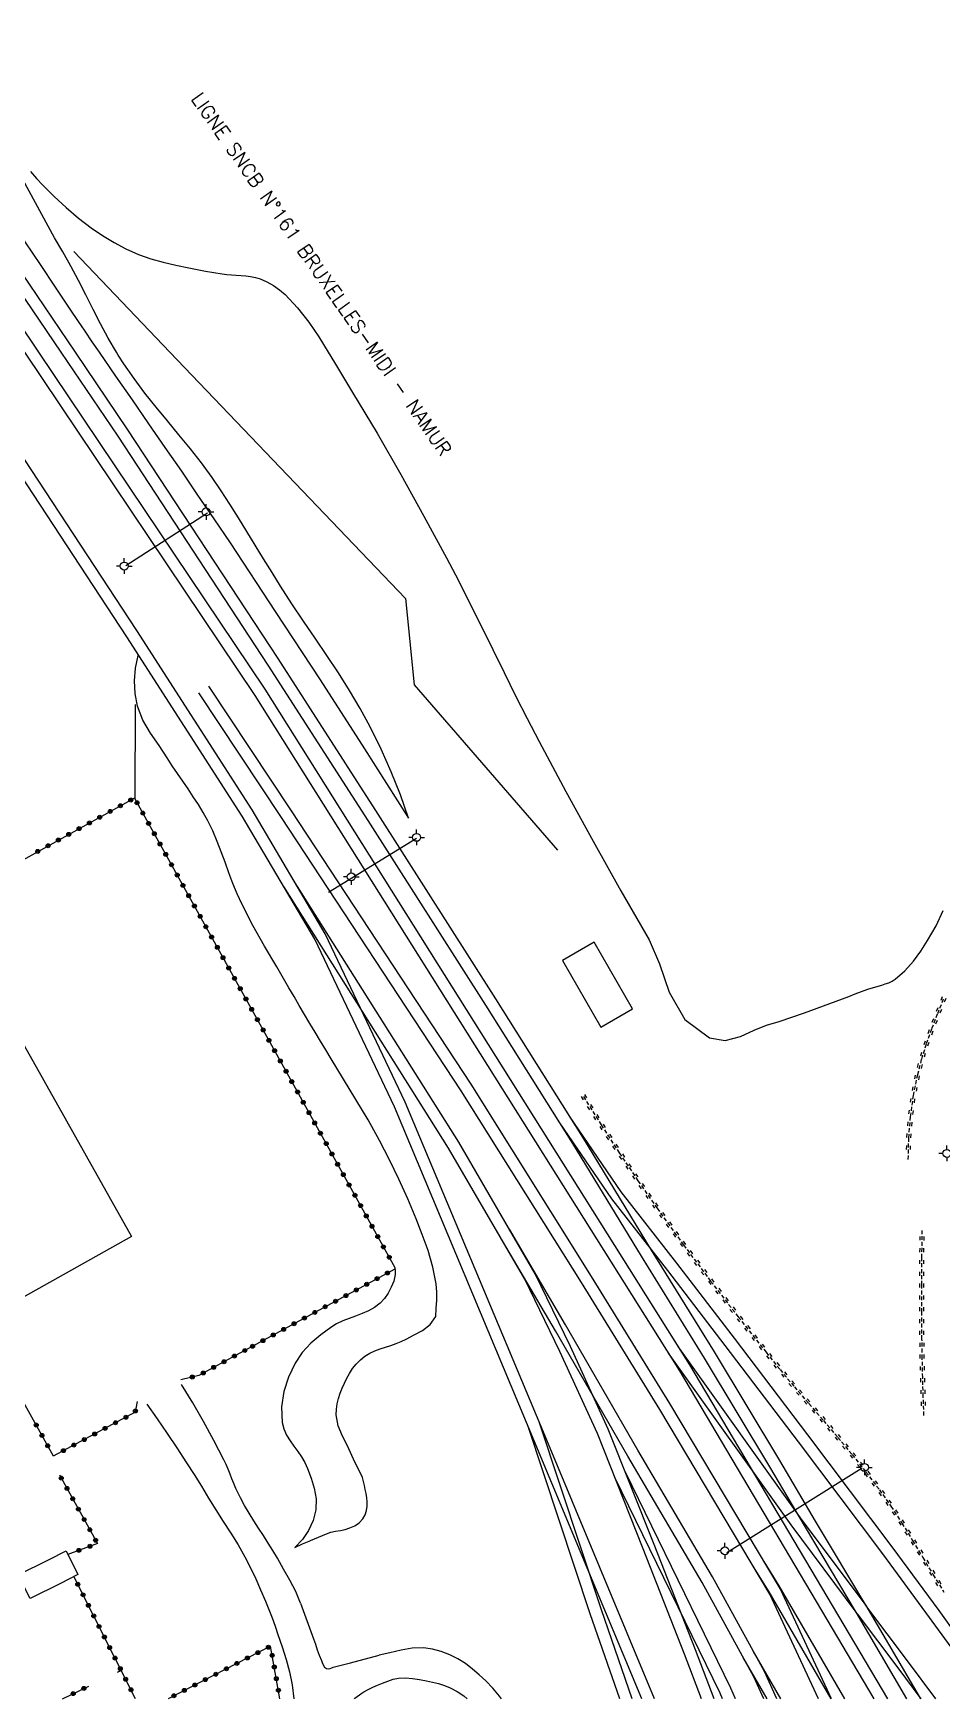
# Model space of a CAD drawing. Header units: millimetres. Extents: x 163000 to 164000, y 152000 to 153000.
# Drawn here: x 163768.9 to 163884.2, y 152000 to 152211.5 of the extents above; entities that cross this region are included whole.
import ezdxf

# ---------------------------------------------------------------- set-up
doc = ezdxf.new("R2010")
doc.units = ezdxf.units.MM
doc.linetypes.add('DASHED', pattern=[0.75, 0.5, -0.25])
doc.layers.get('0').update_dxf_attribs({"linetype": 'CONTINUOUS'})
for name, color, linetype in [('W0008', 7, 'CONTINUOUS'), ('W0101', 7, 'CONTINUOUS'), ('W0104', 1, 'CONTINUOUS'), ('W0211', 2, 'CONTINUOUS'), ('W0214', 2, 'CONTINUOUS'), ('W0220', 5, 'DASHED'), ('W0300', 7, 'CONTINUOUS'), ('W0322', 7, 'CONTINUOUS'), ('W0323', 7, 'CONTINUOUS'), ('W0330', 7, 'CONTINUOUS'), ('W0610', 7, 'CONTINUOUS'), ('W0611', 7, 'CONTINUOUS'), ('W0700', 7, 'CONTINUOUS'), ('W0989', 7, 'CONTINUOUS')]:
    doc.layers.add(name, color=color, linetype=linetype)
doc.styles.get("Standard").update_dxf_attribs({"font": 'romans.shx', "width": 0.85})

# ---------------------------------------------------------------- blocks, each defined once
blk = doc.blocks.new('T610')
for p, q in [((-0.500001, 0), (-1.000002, 0)), ((0, 0.500001), (0, 1.000002)), ((0.500001, 0), (1.000002, 0)), ((0, -0.500001), (0, -1.000002))]:
    blk.add_line(p, q)
blk.add_ellipse((0, 0), major_axis=(-0.353554, 0.353554), ratio=1, start_param=3.926990817, end_param=10.2101761242)
blk = doc.blocks.new('t323o')
at = {"color": 0, "linetype": 'Continuous'}
for radius in [0.25, 0.15]:
    blk.add_circle((0, 0), radius, dxfattribs=at)
blk = doc.blocks.new('t322o')
at = {"color": 0, "linetype": 'Continuous'}
for radius in [0.25, 0.15]:
    blk.add_circle((0, 0), radius, dxfattribs=at)
blk = doc.blocks.new('t220o')
at = {"color": 0, "linetype": 'Continuous'}
for p, q in [((-0.25, 0.25), (0.25, 0.25)), ((-0.25, -0.25), (0.25, -0.25))]:
    blk.add_line(p, q, dxfattribs=at)

msp = doc.modelspace()

# ---------------------------------------------------------------- linework, layer by layer
at = {"layer": 'W0008'}
for points in [[(163802.78, 152012.14), (163802.17, 152013.63), (163801.44, 152015.06), (163800.64, 152016.45), (163799.84, 152017.83), (163799.27, 152018.8), (163798.68, 152019.76), (163798.07, 152020.71), (163797.46, 152021.65), (163796.85, 152022.6), (163796.25, 152023.56), (163795.68, 152024.53), (163795.14, 152025.52), (163794.85, 152026.11), (163794.58, 152026.71), (163794.32, 152027.32), (163794.08, 152027.93), (163793.84, 152028.53), (163793.59, 152029.14), (163793.32, 152029.74), (163793.04, 152030.34), (163791.79, 152032.78), (163790.47, 152035.19), (163789.1, 152037.57), (163787.66, 152039.91)], [(163783.28, 152037.41), (163784.56, 152035.56), (163785.83, 152033.7), (163787.08, 152031.84), (163788.31, 152029.96), (163789.26, 152028.47), (163790.19, 152026.97), (163791.11, 152025.47), (163792.04, 152023.97), (163792.98, 152022.5), (163793.93, 152021.03), (163794.86, 152019.54), (163795.73, 152018.02), (163796.44, 152016.64), (163797.1, 152015.23), (163797.72, 152013.81), (163798.32, 152012.39), (163798.75, 152011.34), (163799.16, 152010.28), (163799.55, 152009.22), (163799.92, 152008.15), (163800.44, 152006.57), (163800.95, 152004.99), (163801.39, 152003.39), (163801.72, 152001.76), (163801.93, 152000)], [(163802.78, 152012.14), (163804.43, 152007.62), (163804.67, 152006.93), (163804.9, 152006.22), (163805.15, 152005.52), (163805.44, 152004.85), (163805.55, 152004.59), (163805.66, 152004.3), (163805.83, 152004.02), (163806.1, 152003.82), (163806.32, 152003.79), (163806.55, 152003.84), (163806.75, 152003.93), (163806.93, 152004.01)], [(163809.11, 152004.57), (163812.76, 152005.51)], [(163828.29, 152000), (163828.03, 152000.34), (163827.19, 152001.32), (163826.3, 152002.25), (163825.48, 152003.03), (163824.62, 152003.77), (163823.71, 152004.46), (163822.74, 152005.05), (163821.72, 152005.55), (163820.66, 152005.98), (163819.55, 152006.29), (163818.41, 152006.46), (163816.97, 152006.42), (163815.54, 152006.16), (163814.14, 152005.81), (163812.76, 152005.51)], [(163806.93, 152004.01), (163809.11, 152004.57)], [(163810.45, 152000.63), (163810.8, 152000.86), (163811.38, 152001.17), (163811.97, 152001.45), (163812.57, 152001.7), (163813.21, 152001.98), (163813.86, 152002.24), (163814.54, 152002.46), (163815.23, 152002.6), (163816.13, 152002.64), (163817.02, 152002.57), (163817.9, 152002.44), (163818.77, 152002.27), (163819.54, 152002.11), (163820.3, 152001.93), (163821.06, 152001.69), (163821.79, 152001.38), (163822.66, 152000.9), (163823.5, 152000.36), (163823.95, 152000)], [(163809.63, 152000), (163809.68, 152000.05), (163810.26, 152000.51), (163810.45, 152000.63)]]:
    msp.add_lwpolyline(points, dxfattribs=at)
at = {"layer": 'W0101'}
msp.add_lwpolyline([(163767.29, 152083.63), (163781.32, 152058.7), (163766.77, 152050.51), (163752.74, 152075.45), (163767.29, 152083.63)], close=True, dxfattribs=at)
at = {"layer": 'W0104'}
msp.add_lwpolyline([(163840.9, 152085.29), (163844.93, 152087.6), (163840.06, 152096.08), (163836.03, 152093.77), (163840.9, 152085.29)], close=True, dxfattribs=at)
for points in [[(163770.77, 152017.63), (163773.02, 152018.76), (163774.52, 152015.76)], [(163772.29, 152014.64), (163768.46, 152012.71), (163766.95, 152015.71), (163770.77, 152017.63)], [(163774.52, 152015.76), (163772.29, 152014.64)]]:
    msp.add_lwpolyline(points, dxfattribs=at)
at = {"layer": 'W0211'}
for points in [[(163779.42, 152171), (163778.37, 152172.78), (163777.38, 152174.6), (163776.44, 152176.43), (163775.51, 152178.28), (163774.58, 152180.12), (163773.62, 152181.95), (163772.61, 152183.76), (163771.53, 152185.53), (163767.53, 152192.94), (163763.5, 152201.14), (163758, 152208.92), (163750.35, 152214.46), (163749.81, 152214.62), (163749.25, 152214.65), (163748.7, 152214.53), (163748.2, 152214.27)], [(163816.48, 152111.83), (163815.46, 152114.8), (163814.31, 152117.73), (163813.04, 152120.6), (163811.64, 152123.42), (163810.37, 152125.74), (163809.01, 152128.03), (163807.59, 152130.27), (163806.13, 152132.48), (163804.64, 152134.67), (163803.16, 152136.86), (163801.69, 152139.06), (163800.25, 152141.28), (163799.17, 152143.01), (163798.1, 152144.75), (163797.04, 152146.49), (163795.98, 152148.24), (163794.91, 152149.98), (163793.82, 152151.7), (163792.7, 152153.41), (163791.55, 152155.1), (163790.2, 152156.94), (163788.8, 152158.75), (163787.35, 152160.52), (163785.9, 152162.27), (163784.44, 152164.04), (163783.02, 152165.82), (163781.64, 152167.65), (163780.34, 152169.54), (163780.11, 152169.9), (163779.87, 152170.26), (163779.64, 152170.63), (163779.42, 152171)], [(163781.78, 152126.25), (163781.76, 152114.28)], [(163814.77, 152054.76), (163814.8, 152054.32), (163814.79, 152053.88), (163814.72, 152053.44), (163814.61, 152053.01), (163814.31, 152052.25), (163813.93, 152051.52), (163813.46, 152050.84), (163812.89, 152050.24), (163812.19, 152049.69), (163811.41, 152049.25), (163810.6, 152048.9), (163809.78, 152048.59), (163808.96, 152048.3), (163808.15, 152047.98), (163807.36, 152047.61), (163806.61, 152047.14), (163805.34, 152046.19), (163804.11, 152045.14), (163803, 152043.96), (163802.1, 152042.6), (163801.27, 152040.85), (163800.68, 152039), (163800.38, 152037.06), (163800.47, 152035.09), (163800.67, 152034.26), (163801.01, 152033.47), (163801.45, 152032.74), (163801.93, 152032.05), (163802.42, 152031.39), (163802.9, 152030.72), (163803.33, 152030.01), (163803.68, 152029.25), (163804.12, 152028.01), (163804.52, 152026.72), (163804.76, 152025.37), (163804.71, 152024), (163804.37, 152022.65), (163803.8, 152021.37), (163803.55, 152021)], [(163803.55, 152021), (163803.02, 152020.21), (163802.04, 152019.21)]]:
    msp.add_lwpolyline(points, dxfattribs=at)
at = {"layer": 'W0214'}
for points in [[(163748.2, 152214.27), (163750.71, 152210.59), (163753.21, 152206.91), (163755.7, 152203.22), (163758.18, 152199.53), (163760.11, 152196.64), (163762.04, 152193.74), (163763.95, 152190.84), (163765.87, 152187.94), (163767.79, 152185.04), (163769.71, 152182.14), (163771.63, 152179.25), (163773.57, 152176.36), (163774.48, 152175.02), (163775.39, 152173.68), (163776.3, 152172.34), (163777.22, 152171)], [(163777.22, 152171), (163779.3, 152167.97), (163781.39, 152164.95), (163783.48, 152161.93), (163785.56, 152158.92), (163787.65, 152155.89), (163789.72, 152152.86), (163791.79, 152149.83), (163793.83, 152146.78), (163799.58, 152138.09), (163805.27, 152129.38), (163810.9, 152120.62), (163816.48, 152111.83)], [(163803.88, 152020.02), (163804.05, 152020.1), (163805.06, 152020.53), (163806.07, 152020.95), (163806.65, 152021.15), (163807.24, 152021.28), (163807.84, 152021.38), (163808.43, 152021.5), (163809.06, 152021.69), (163809.67, 152021.95), (163810.23, 152022.33), (163810.69, 152022.83), (163810.97, 152023.33), (163811.16, 152023.88), (163811.24, 152024.44), (163811.24, 152025.01), (163811.19, 152025.53), (163811.1, 152026.05), (163811, 152026.56), (163810.91, 152027.07), (163810.79, 152027.58), (163810.63, 152028.08), (163810.43, 152028.56), (163810.2, 152029.03), (163809.97, 152029.49), (163809.73, 152029.95), (163809.51, 152030.41), (163809.3, 152030.88), (163808.74, 152032.1), (163808.09, 152033.34), (163807.55, 152034.65), (163807.32, 152036.05), (163807.34, 152036.75), (163807.43, 152037.45), (163807.59, 152038.14), (163807.81, 152038.81), (163808.06, 152039.45), (163808.36, 152040.08), (163808.67, 152040.69), (163809.01, 152041.29), (163809.4, 152041.92), (163809.86, 152042.5), (163810.38, 152043.03), (163810.96, 152043.5), (163811.57, 152043.88), (163812.22, 152044.18), (163812.89, 152044.44), (163813.57, 152044.66), (163814.25, 152044.86), (163814.92, 152045.09), (163815.58, 152045.35), (163816.21, 152045.67), (163817.21, 152046.21), (163818.26, 152046.78), (163819.24, 152047.53), (163819.96, 152048.53), (163820, 152049.56), (163820.07, 152050.6), (163820.1, 152051.65), (163820.02, 152052.69), (163819.59, 152054.82), (163818.97, 152056.9), (163818.24, 152058.94), (163817.46, 152060.96), (163816.42, 152063.49), (163815.28, 152065.99), (163814.07, 152068.45), (163812.81, 152070.88), (163811.35, 152073.52), (163809.8, 152076.11), (163808.22, 152078.69), (163806.67, 152081.27), (163806, 152082.4), (163805.32, 152083.52), (163804.65, 152084.65), (163803.98, 152085.77), (163803.3, 152086.9), (163802.63, 152088.03), (163801.97, 152089.16), (163801.31, 152090.3), (163799.77, 152092.93), (163798.22, 152095.56), (163796.72, 152098.21), (163795.33, 152100.93), (163794.74, 152102.23), (163794.2, 152103.55), (163793.69, 152104.88), (163793.2, 152106.22), (163792.71, 152107.55), (163792.19, 152108.88), (163791.63, 152110.2), (163791, 152111.48), (163790.43, 152112.53), (163789.81, 152113.55), (163789.17, 152114.55), (163788.5, 152115.54), (163787.82, 152116.52), (163787.15, 152117.5), (163786.5, 152118.49), (163785.86, 152119.5), (163784.84, 152121.05), (163783.75, 152122.61), (163782.77, 152124.26), (163782.08, 152126.05), (163781.78, 152127.65), (163781.69, 152129.27), (163781.82, 152130.89), (163782.16, 152132.47)], [(163802.04, 152019.21), (163803.05, 152019.66), (163803.88, 152020.02)]]:
    msp.add_lwpolyline(points, dxfattribs=at)
at = {"layer": 'W0220'}
for points in [[(163879.95, 152068.49), (163880.01, 152071.2), (163880.24, 152073.91), (163880.61, 152076.59), (163881.15, 152079.26), (163881.66, 152081.24), (163882.27, 152083.19), (163882.96, 152085.12), (163883.69, 152087.02), (163884.45, 152088.91)], [(163838.7, 152076.48), (163840.95, 152072.88), (163843.26, 152069.31), (163845.63, 152065.78), (163848.05, 152062.29), (163851.41, 152057.63), (163854.85, 152053.04), (163858.36, 152048.5), (163861.9, 152043.99), (163863.67, 152041.79), (163865.49, 152039.62), (163867.33, 152037.47), (163869.17, 152035.34), (163871.01, 152033.18), (163872.82, 152031.01), (163874.58, 152028.79), (163876.28, 152026.53), (163877.75, 152024.43), (163879.14, 152022.29), (163880.49, 152020.11), (163881.81, 152017.92), (163883.12, 152015.73), (163884.45, 152013.55)], [(163881.94, 152035.96), (163881.85, 152038.38), (163881.78, 152040.8), (163881.73, 152043.22), (163881.69, 152045.65), (163881.66, 152049.1), (163881.66, 152052.55), (163881.68, 152056.01), (163881.72, 152059.46)]]:
    msp.add_lwpolyline(points, dxfattribs=at)
at = {"layer": 'W0300'}
for points in [[(163773.98, 152183.79), (163786.2, 152171)], [(163786.2, 152171), (163816.1, 152139.71), (163817.22, 152128.75), (163835.41, 152107.75)]]:
    msp.add_lwpolyline(points, dxfattribs=at)
at = {"layer": 'W0322'}
msp.add_lwpolyline([(163781.76, 152114.28), (163814.77, 152054.76)], dxfattribs=at)
at = {"layer": 'W0323'}
for points in [[(163762.85, 152103.97), (163781.76, 152114.42)], [(163771.4, 152030.81), (163738.28, 152090.41), (163762.85, 152103.97)], [(163814.75, 152054.57), (163794.05, 152043.33)], [(163794.05, 152043.33), (163789.86, 152041.05), (163787.58, 152040.51)], [(163782.06, 152037.73), (163781.78, 152036.37), (163771.36, 152030.79)], [(163772.19, 152028.41), (163777, 152019.7), (163773.24, 152018.32)], [(163781.83, 152000), (163774.01, 152015.5)], [(163800.17, 152000), (163798.97, 152006.68), (163785.98, 152000)], [(163779.55, 152003.38), (163780.01, 152003.6)], [(163772.57, 152000), (163775.9, 152001.61)]]:
    msp.add_lwpolyline(points, dxfattribs=at)
at = {"layer": 'W0330'}
for points in [[(163768.48, 152193.94), (163769.26, 152193.06), (163770.06, 152192.22), (163771.52, 152190.78), (163773.02, 152189.38), (163774.58, 152188.05), (163776.21, 152186.8), (163777.63, 152185.83), (163779.1, 152184.93), (163780.62, 152184.12), (163782.19, 152183.4), (163783.76, 152182.85), (163785.36, 152182.42), (163786.97, 152182.07), (163788.58, 152181.72), (163789.64, 152181.5), (163790.7, 152181.3), (163791.76, 152181.13), (163792.83, 152180.96), (163793.43, 152180.88), (163794.03, 152180.83), (163794.63, 152180.8), (163795.23, 152180.76), (163795.84, 152180.71), (163796.45, 152180.63), (163797.05, 152180.51), (163797.64, 152180.33), (163798.51, 152179.96), (163799.34, 152179.49), (163800.11, 152178.94), (163800.82, 152178.32), (163802.4, 152176.64), (163803.82, 152174.84), (163805.11, 152172.94), (163806.31, 152171)], [(163806.31, 152171), (163807.08, 152169.71), (163807.84, 152168.42), (163808.6, 152167.14), (163809.39, 152165.87), (163812.52, 152160.71), (163815.52, 152155.48), (163818.43, 152150.2), (163821.3, 152144.9), (163822.82, 152142.01), (163824.3, 152139.1), (163825.76, 152136.17), (163827.2, 152133.24), (163828.64, 152130.31), (163830.09, 152127.38), (163831.56, 152124.47), (163833.07, 152121.57), (163836.47, 152115.21), (163839.93, 152108.89), (163843.45, 152102.6), (163847.05, 152096.36), (163848.36, 152093.32), (163849.6, 152089.75), (163851.59, 152086.27), (163854.72, 152083.91), (163856.69, 152083.6), (163858.66, 152084.1), (163860.39, 152084.91), (163861.95, 152085.54), (163863.57, 152086.02), (163865.18, 152086.56), (163866.77, 152087.12), (163868.37, 152087.69), (163869.18, 152087.98), (163869.98, 152088.28), (163870.79, 152088.58), (163871.59, 152088.88), (163872.4, 152089.19), (163873.2, 152089.5), (163874.01, 152089.8), (163874.81, 152090.11), (163875.25, 152090.25), (163875.69, 152090.38), (163876.14, 152090.5), (163876.58, 152090.63), (163877.03, 152090.77), (163877.47, 152090.93), (163877.89, 152091.14), (163878.29, 152091.38), (163879.53, 152092.43), (163880.6, 152093.65), (163881.53, 152094.95), (163882.4, 152096.28), (163883.47, 152098.15), (163884.39, 152100.11)]]:
    msp.add_lwpolyline(points, dxfattribs=at)
at = {"layer": 'W0611'}
for points in [[(163790.95, 152150.56), (163780.62, 152143.87)], [(163806.34, 152102.45), (163817.49, 152109.3)], [(163874.1, 152029.28), (163856.89, 152018.51)]]:
    msp.add_lwpolyline(points, dxfattribs=at)
at = {"layer": 'W0700'}
for points in [[(163769.57, 152171), (163750.19, 152199.88), (163704.88, 152267.54), (163659.44, 152334.19), (163624.2, 152386.59), (163584.53, 152445.22), (163550.4, 152495.42), (163538.03, 152513.72)], [(163772.38, 152171), (163751.5, 152201.82), (163702.69, 152273.74), (163667.8, 152325.41), (163631.91, 152378.08), (163602.1, 152422.63), (163575.59, 152462.08), (163552.12, 152496.75)], [(163774.19, 152171), (163752.74, 152202.66), (163703.93, 152274.58), (163669.04, 152326.25), (163633.15, 152378.92), (163603.35, 152423.46), (163576.83, 152462.92), (163553.36, 152497.59)], [(163846.11, 152000), (163832.45, 152032.75), (163814.7, 152075.16), (163804.61, 152096.44), (163795.38, 152112.08), (163780.74, 152134.84), (163756.98, 152171)], [(163847.74, 152000), (163833.83, 152033.33), (163816.08, 152075.78), (163805.93, 152097.15), (163796.66, 152112.87), (163782, 152135.65), (163758.78, 152171)], [(163875.61, 152000), (163850.93, 152041.63), (163797.03, 152127.39), (163767.76, 152171)], [(163877.35, 152000), (163852.21, 152042.41), (163798.29, 152128.2), (163769.57, 152171)], [(163873.39, 152010.89), (163866.89, 152021.79), (163862.35, 152029.46), (163854.06, 152043.26), (163846.07, 152056.2), (163837.34, 152070.53), (163826.31, 152088.08), (163811.36, 152111.54), (163798.69, 152131.27), (163779.61, 152160.33), (163772.38, 152171)], [(163874.68, 152011.65), (163868.18, 152022.56), (163863.64, 152030.23), (163855.34, 152044.04), (163847.35, 152056.98), (163838.62, 152071.32), (163827.58, 152088.88), (163812.62, 152112.35), (163799.95, 152132.09), (163780.86, 152161.16), (163774.19, 152171)], [(163870.2, 152000), (163863.69, 152013.99), (163849.69, 152037.51), (163839.73, 152053.64), (163824.45, 152078.03), (163801.64, 152112.76), (163791.14, 152128.58)], [(163868.54, 152000), (163862.36, 152013.29), (163848.4, 152036.74), (163838.46, 152052.85), (163823.19, 152077.22), (163800.38, 152111.93), (163789.89, 152127.75)], [(163853.7, 152000), (163851.52, 152005.64), (163846.28, 152019.02), (163840.47, 152033.66), (163835.71, 152044.11), (163831.26, 152053.26), (163821.59, 152069.91), (163800.65, 152103.16)], [(163855.31, 152000), (163852.92, 152006.19), (163847.67, 152019.57), (163841.85, 152034.25), (163837.07, 152044.75), (163832.58, 152053.97), (163822.87, 152070.69), (163801.91, 152103.96)], [(163891.8, 152000), (163887.4, 152006.3), (163883.87, 152011.19), (163877.91, 152019.3), (163867.2, 152033.52), (163857.9, 152045.78), (163850.58, 152055.3), (163843.51, 152064.38), (163836.95, 152073.97)], [(163889.97, 152000), (163886.18, 152005.43), (163882.65, 152010.31), (163876.71, 152018.4), (163866, 152032.61), (163856.71, 152044.87), (163849.4, 152054.38), (163842.3, 152063.5), (163835.71, 152073.12)], [(163861.61, 152000), (163860.34, 152002.77), (163853.79, 152014.75), (163844.34, 152030.8), (163835.15, 152046.71), (163828, 152058.87)], [(163863.26, 152000), (163861.68, 152003.44), (163855.1, 152015.49), (163845.63, 152031.56), (163836.44, 152047.47), (163829.3, 152059.63)], [(163879.78, 152000), (163873.34, 152011.01), (163865.06, 152022.08), (163849.52, 152043.88)], [(163881.52, 152000), (163881.37, 152000.26), (163874.59, 152011.84), (163866.27, 152022.97), (163850.74, 152044.75)], [(163843.31, 152000), (163839.56, 152010.79), (163831.69, 152034.57)], [(163844.9, 152000), (163840.98, 152011.27), (163833.12, 152035.04)], [(163856.38, 152000), (163856.05, 152000.7), (163842.68, 152028.11)], [(163858.03, 152000), (163857.41, 152001.35), (163844.03, 152028.77)], [(163870.16, 152000), (163862.27, 152013.57), (163860.38, 152016.63)], [(163871.9, 152000), (163863.55, 152014.35), (163861.65, 152017.42)], [(163881.57, 152000), (163878.67, 152003.9), (163873.5, 152010.76)], [(163883.44, 152000), (163879.87, 152004.8), (163874.7, 152011.67)], [(163863.77, 152000), (163860.28, 152005.99)], [(163862.04, 152000), (163858.99, 152005.24)]]:
    msp.add_lwpolyline(points, dxfattribs=at)

# ---------------------------------------------------------------- block references
at = {"layer": 'W0220'}
for p, rotation in [((163884.43, 152088.84), 68.11317041239315), ((163883.32, 152086.05), 68.87881654657451), ((163883.87, 152087.45), 68.11317041239315), ((163882.79, 152084.65), 70.43587625069691), ((163881.84, 152081.81), 72.62701708833403), ((163882.29, 152083.24), 70.43587625069691), ((163881.43, 152080.36), 75.45067935876632), ((163880.78, 152077.43), 78.65996966438719), ((163881.08, 152078.91), 78.65996966438719), ((163838.74, 152076.41), 301.9916422162617), ((163839.54, 152075.14), 301.9916422162617), ((163880.52, 152075.96), 81.99319500413023), ((163840.33, 152073.87), 301.9916422162617), ((163880.16, 152072.98), 85.32642033957654), ((163880.32, 152074.47), 81.99319500413023), ((163841.13, 152072.6), 302.9205705590106), ((163841.95, 152071.34), 302.9205705590106), ((163880.04, 152071.49), 85.32642033957654), ((163842.76, 152070.08), 302.9205705590106), ((163843.59, 152068.83), 303.8495001929809), ((163879.99, 152069.99), 88.65964567424987), ((163844.42, 152067.58), 303.8495001929809), ((163845.26, 152066.33), 303.8495001929809), ((163846.1, 152065.1), 304.7784311143602), ((163846.96, 152063.86), 304.7784311143602), ((163847.81, 152062.63), 304.7784311143602), ((163848.69, 152061.41), 305.8188971817735), ((163849.56, 152060.2), 305.8188971817735), ((163850.44, 152058.98), 305.8188971817735), ((163881.71, 152058.46), 89.30183281714466), ((163851.32, 152057.76), 305.8188971817735), ((163852.22, 152056.56), 306.8569558526535), ((163881.69, 152056.96), 89.30183281714466), ((163853.12, 152055.36), 306.8569558526535), ((163854.02, 152054.16), 306.8569558526535), ((163881.67, 152053.96), 89.69208973647036), ((163881.67, 152055.46), 89.69208973647036), ((163854.92, 152052.96), 307.619891454156), ((163855.83, 152051.77), 307.619891454156), ((163881.66, 152052.46), 90.08234124715044), ((163856.75, 152050.59), 307.619891454156), ((163881.66, 152050.96), 90.08234124715044), ((163857.66, 152049.4), 307.619891454156), ((163858.58, 152048.21), 308.1076014238521), ((163881.66, 152049.46), 90.08234124715044), ((163881.67, 152047.96), 90.47258734619383), ((163859.51, 152047.03), 308.1076014238521), ((163860.43, 152045.85), 308.1076014238521), ((163881.68, 152046.46), 90.47258734619383), ((163861.36, 152044.67), 308.1076014238521), ((163862.29, 152043.5), 308.9136472143095), ((163881.7, 152044.96), 90.86282959821311), ((163881.72, 152043.46), 90.86282959821311), ((163863.23, 152042.33), 308.9136472143095), ((163864.19, 152041.17), 309.9746891770753), ((163881.76, 152041.96), 91.25306889056385), ((163865.15, 152040.02), 309.9746891770753), ((163881.79, 152040.46), 91.64330491894113), ((163866.12, 152038.88), 310.6074543153399), ((163867.1, 152037.74), 310.6074543153399), ((163881.83, 152038.96), 91.64330491894113), ((163881.88, 152037.46), 92.03353768214662), ((163868.08, 152036.6), 310.8117365121168), ((163869.06, 152035.47), 310.8117365121168), ((163870.03, 152034.33), 310.5170022272042), ((163871.01, 152033.19), 310.5170022272042), ((163871.97, 152032.03), 309.7237729968087), ((163872.92, 152030.88), 308.503452372151), ((163873.86, 152029.7), 308.503452372151), ((163874.78, 152028.53), 306.8564351204179), ((163875.68, 152027.32), 306.8564351204179), ((163876.57, 152026.11), 304.9304098967059), ((163877.43, 152024.88), 304.9304098967059), ((163878.26, 152023.64), 303.1152636093352), ((163879.08, 152022.38), 303.1152636093352), ((163879.87, 152021.11), 301.8150964504877), ((163880.66, 152019.83), 301.0305211649198), ((163881.44, 152018.55), 301.0305211649198), ((163882.21, 152017.26), 300.8689947218722), ((163882.98, 152015.97), 300.8689947218722), ((163883.75, 152014.69), 301.3309483710073)]:
    msp.add_blockref('t220o', p, dxfattribs=dict(at, rotation=rotation))
at = {"layer": 'W0322', "rotation": 299.0123625682092}
for p in [(163782.03, 152113.78), (163782.76, 152112.47), (163783.49, 152111.16), (163784.22, 152109.85), (163784.94, 152108.54), (163785.67, 152107.23), (163786.4, 152105.91), (163787.13, 152104.6), (163787.85, 152103.29), (163788.58, 152101.98), (163789.31, 152100.67), (163790.04, 152099.36), (163790.76, 152098.04), (163791.49, 152096.73), (163792.22, 152095.42), (163792.94, 152094.11), (163793.67, 152092.8), (163794.4, 152091.48), (163795.13, 152090.17), (163795.85, 152088.86), (163796.58, 152087.55), (163797.31, 152086.24), (163798.04, 152084.93), (163798.76, 152083.61), (163799.49, 152082.3), (163800.22, 152080.99), (163800.95, 152079.68), (163801.67, 152078.37), (163802.4, 152077.06), (163803.13, 152075.74), (163803.86, 152074.43), (163804.58, 152073.12), (163805.31, 152071.81), (163806.04, 152070.5), (163806.77, 152069.18), (163807.49, 152067.87), (163808.22, 152066.56), (163808.95, 152065.25), (163809.68, 152063.94), (163810.4, 152062.63), (163811.13, 152061.31), (163811.86, 152060), (163812.59, 152058.69), (163813.31, 152057.38), (163814.04, 152056.07)]:
    msp.add_blockref('t322o', p, dxfattribs=at)
at = {"layer": 'W0323'}
for p, rotation in [((163779.92, 152113.4), 28.9079410951031), ((163781.23, 152114.13), 28.9079410951031), ((163775.98, 152111.22), 28.9079410951031), ((163777.29, 152111.95), 28.9079410951031), ((163778.61, 152112.68), 28.9079410951031), ((163772.04, 152109.05), 28.9079410951031), ((163773.35, 152109.77), 28.9079410951031), ((163774.67, 152110.5), 28.9079410951031), ((163769.41, 152107.6), 28.9079410951031), ((163770.73, 152108.32), 28.9079410951031), ((163813.82, 152054.06), 208.5046499604861), ((163809.87, 152051.92), 208.5046499604861), ((163811.19, 152052.63), 208.5046499604861), ((163812.51, 152053.35), 208.5046499604861), ((163805.91, 152049.77), 208.5046499604861), ((163807.23, 152050.48), 208.5046499604861), ((163808.55, 152051.2), 208.5046499604861), ((163801.96, 152047.62), 208.5046499604861), ((163803.28, 152048.34), 208.5046499604861), ((163804.6, 152049.05), 208.5046499604861), ((163798.01, 152045.47), 208.5046499604861), ((163799.32, 152046.19), 208.5046499604861), ((163800.64, 152046.9), 208.5046499604861), ((163794.39, 152043.51), 208.5046499604861), ((163795.71, 152044.22), 208.5046499604861), ((163796.69, 152044.76), 208.5046499604861), ((163790.43, 152041.36), 208.5046499604861), ((163791.75, 152042.08), 208.5046499604861), ((163793.07, 152042.79), 208.5046499604861), ((163789.04, 152040.85), 193.3924954911186), ((163779.29, 152035.04), 208.1730791131098), ((163780.62, 152035.75), 208.1730791131098), ((163781.82, 152036.54), 258.6900756326987), ((163769.22, 152034.75), 119.069955481777), ((163769.95, 152033.43), 119.069955481777), ((163775.33, 152032.91), 208.1730791131098), ((163776.65, 152033.62), 208.1730791131098), ((163777.97, 152034.33), 208.1730791131098), ((163770.68, 152032.12), 119.069955481777), ((163772.68, 152031.5), 208.1730791131098), ((163774, 152032.21), 208.1730791131098), ((163772.4, 152028.01), 298.9480811972982), ((163773.13, 152026.7), 298.9480811972982), ((163773.86, 152025.39), 298.9480811972982), ((163774.58, 152024.07), 298.9480811972982), ((163775.31, 152022.76), 298.9480811972982), ((163776.03, 152021.45), 298.9480811972982), ((163776.76, 152020.13), 298.9480811972982), ((163774.64, 152018.84), 200.1219176841566), ((163776.05, 152019.36), 200.1219176841566), ((163774.5, 152014.53), 116.7494119431742), ((163775.18, 152013.19), 116.7494119431742), ((163775.85, 152011.85), 116.7494119431742), ((163776.53, 152010.51), 116.7494119431742), ((163777.2, 152009.17), 116.7494119431742), ((163777.88, 152007.83), 116.7494119431742), ((163778.55, 152006.49), 116.7494119431742), ((163796.04, 152005.17), 207.2117910267161), ((163797.37, 152005.85), 207.2117910267161), ((163798.7, 152006.54), 207.2117910267161), ((163799.18, 152005.5), 100.1755121855412), ((163779.23, 152005.15), 116.7494119431742), ((163779.9, 152003.81), 116.7494119431742), ((163792.03, 152003.11), 207.2117910267161), ((163793.37, 152003.8), 207.2117910267161), ((163794.7, 152004.48), 207.2117910267161), ((163799.45, 152004.02), 100.1755121855412), ((163775.27, 152001.31), 25.83790678662736), ((163780.58, 152002.47), 116.7494119431742), ((163781.25, 152001.13), 116.7494119431742), ((163788.03, 152001.05), 207.2117910267161), ((163789.37, 152001.74), 207.2117910267161), ((163790.7, 152002.43), 207.2117910267161), ((163799.71, 152002.54), 100.1755121855412), ((163799.98, 152001.07), 100.1755121855412), ((163773.92, 152000.65), 25.83790678662736), ((163786.7, 152000.37), 207.2117910267161)]:
    msp.add_blockref('t323o', p, dxfattribs=dict(at, rotation=rotation))
at = {"layer": 'W0610'}
for p in [(163790.79, 152150.72), (163780.4, 152143.84), (163817.52, 152109.39), (163809.22, 152104.38), (163884.85, 152069.25), (163874.38, 152029.38), (163856.67, 152018.78)]:
    msp.add_blockref('T610', p, dxfattribs=at)

# ---------------------------------------------------------------- texts
at = {"layer": 'W0989'}
msp.add_text('LIGNE SNCB N°161 BRUXELLES-MIDI - NAMUR', height=1.75, rotation=304.9665, dxfattribs=at).set_placement((163788.8, 152203.18))

doc.saveas('drawing.dxf')
